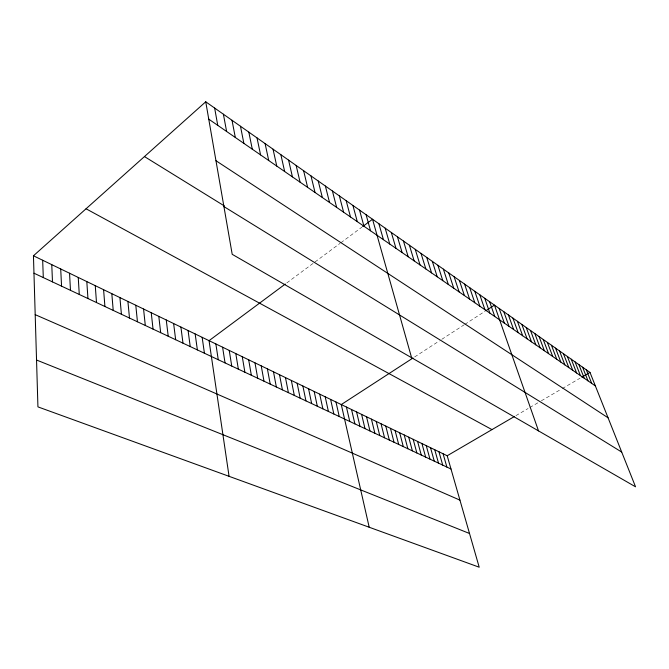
<?xml version="1.0" encoding="UTF-8"?>
<svg xmlns="http://www.w3.org/2000/svg" width="669" height="669" viewBox="0 0 669 669"><rect width="100%" height="100%" fill="white"/><g stroke="black" fill="none" stroke-linecap="round" stroke-linejoin="round"><path stroke-width="0.5" stroke-dasharray="3.35 2.51" d="M286.817 282.903L313.427 263.151M315.007 261.972L340.111 243.324M340.906 242.738L361.87 227.167M414.629 356.953L439.341 340.914M441.816 339.3L464.018 324.891M464.855 324.348L485.067 311.236M515.916 415.633L528.117 408.516M529.873 407.488L538.696 402.337M541.338 400.798L561.383 389.09M562.269 388.572L580.056 378.186"/><path stroke-width="1" d="M33.45 255.792L447.193 455.756L479.205 567.212L37.932 406.877L33.45 255.792L205.743 101.788L589.983 372.399L635.55 486.823L232.202 254.32L205.743 101.788M285.287 284.049L209.054 340.663L229.066 476.328M362.682 226.565L372.533 219.248L411.602 357.731M413.007 357.999L341.274 404.561L369.204 527.247M485.911 310.684L494.466 305.131L538.52 430.895M447.193 455.756L514.193 416.645M581.854 377.14L589.983 372.399M36.544 360.031L469.521 533.494M35.198 314.656L459.938 500.128M33.968 273.195L450.998 469.002M86.042 208.778L491.983 429.607M144.454 156.571L224.525 206.052M223.923 206.587L621.71 452.068M215.97 160.736L608.062 417.799M208.753 119.149L595.368 385.929M586.312 369.815L591.697 383.396M582.607 367.206L587.984 380.837M578.861 364.563L584.238 378.244M575.072 361.896L580.441 375.627M571.251 359.203L576.611 372.984M567.379 356.477L572.739 370.308M563.465 353.725L568.817 367.607M559.51 350.941L564.853 364.873M555.513 348.123L560.848 362.105M551.465 345.271L556.792 359.312M547.376 342.394L552.694 356.485M543.245 339.484L548.555 353.625M539.063 336.532L544.357 350.732M534.832 333.555L540.117 347.805M530.55 330.545L535.827 344.844M526.227 327.492L531.487 341.851M521.845 324.406L527.097 338.815M517.413 321.287L522.656 335.754M512.939 318.135L518.157 332.652M508.398 314.94L513.608 329.508M503.816 311.712L509.009 326.33M499.166 308.442L504.351 323.119M489.641 301.727L494.784 316.521M484.757 298.29L489.884 313.134M479.807 294.803L484.916 309.705M474.798 291.274L479.882 306.235M469.722 287.703L474.789 302.723M464.587 284.082L469.63 299.16M459.386 280.42L464.403 295.556M454.117 276.707L459.11 291.901M448.782 272.952L453.749 288.205M443.371 269.139L448.314 284.45M437.894 265.284L442.811 280.654M432.341 261.378L437.225 276.807M426.722 257.414L431.572 272.902M421.018 253.4L425.844 268.946M415.248 249.336L420.032 264.941M409.395 245.214L414.144 260.877M403.457 241.032L408.182 256.754M397.445 236.793L402.128 252.581M391.34 232.503L395.989 248.35M385.16 228.146L389.768 244.051M378.888 223.73L383.454 239.694M443.087 453.774L446.875 467.062M438.948 451.767L442.719 465.114M434.758 449.744L438.513 463.14M366.085 214.707L370.559 230.797M430.527 447.695L434.265 461.142M426.253 445.638L429.975 459.126M359.537 210.099L363.969 226.256M421.938 443.547L425.643 457.094M417.581 441.44L421.261 455.037M352.906 205.425L357.288 221.64M413.174 439.316L416.846 452.963M346.174 200.683L350.506 216.957M408.726 437.166L412.372 450.864M404.235 434.992L407.856 448.748M339.342 195.875L343.623 212.207M399.694 432.793L403.298 446.599M395.103 430.577L398.682 444.433M332.409 190.991L336.632 207.39M390.47 428.336L394.024 442.251M325.377 186.041L329.541 202.498M385.779 426.069L389.316 440.035M381.046 423.786L384.558 437.802M318.235 181.006L322.349 197.531M376.262 421.47L379.749 435.544M371.42 419.137L374.883 433.261M310.985 175.905L315.04 192.488M366.537 416.77L369.965 430.953M303.626 170.72L307.615 187.362M361.594 414.379L364.998 428.62M356.594 411.97L359.972 426.262M296.158 165.46L300.08 182.169M351.543 409.528L354.896 423.878M346.442 407.061L349.762 421.47M288.573 160.117L292.428 176.884M280.871 154.698L284.651 171.523M335.98 402.002L339.242 416.528M330.62 399.41L333.848 413.994M273.044 149.187L276.757 166.071M325.201 396.792L328.395 411.435M319.723 394.15L322.884 408.843M265.1 143.584L268.729 160.535M314.179 391.465L317.298 406.225M257.021 137.898L260.576 154.907M308.568 388.756L311.654 403.574M302.89 386.013L305.942 400.89M248.818 132.119L252.288 149.187M297.153 383.237L300.164 398.18M291.341 380.427L294.318 395.438M240.48 126.249L243.867 143.375M285.462 377.592L288.398 392.653M232.009 120.286L235.312 137.471M279.517 374.715L282.41 389.843M273.496 371.805L276.339 386.991M223.396 114.223L226.607 131.467M267.399 368.862L270.209 384.115M261.236 365.884L263.996 381.196M214.64 108.052L217.751 125.354M254.989 362.866L257.699 378.244M248.676 359.805L251.335 375.25M242.278 356.719L244.887 372.223M235.797 353.583L238.356 369.154M229.233 350.414L231.742 366.052M222.593 347.203L225.043 362.907M215.87 343.95L218.261 359.721M202.155 337.327L204.43 353.232M195.164 333.948L197.38 349.92M188.081 330.528L190.23 346.559M180.906 327.057L182.988 343.164M173.631 323.545L175.654 339.718M166.263 319.983L168.22 336.223M158.804 316.37L160.677 332.685M151.236 312.716L153.042 329.098M143.567 309.011L145.298 325.46M135.79 305.256L137.446 321.781M127.904 301.443L129.485 318.043M119.918 297.58L121.407 314.246M111.815 293.666L113.22 310.408M103.595 289.694L104.916 306.502M95.266 285.663L96.495 302.547M86.811 281.582L87.948 298.541M78.24 277.434L79.276 294.469M69.543 273.236L70.479 290.338M60.712 268.971L61.556 286.148M51.764 264.64L52.491 281.892M42.674 260.249L43.301 277.576"/></g></svg>
